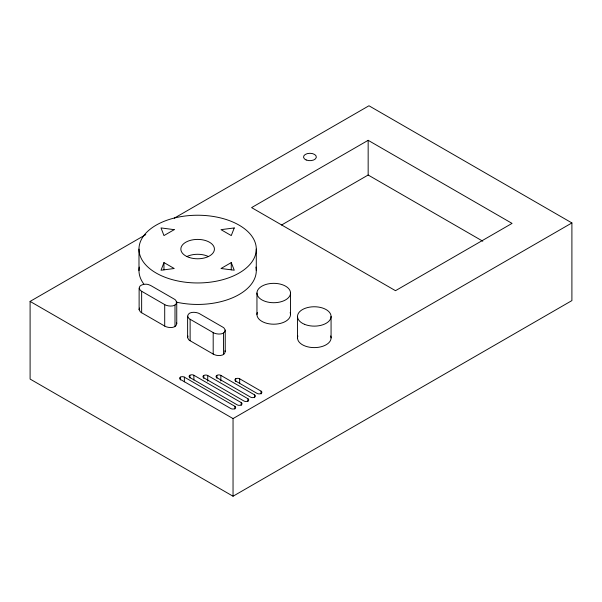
<?xml version="1.0" encoding="UTF-8"?>
<svg xmlns="http://www.w3.org/2000/svg" width="602" height="602" viewBox="0 0 602 602"><rect width="100%" height="100%" fill="white"/><g stroke="black" fill="none" stroke-linecap="round" stroke-linejoin="round"><path stroke-width="0.9" d="M139.122 288.215L139.122 309.691L140.304 311.776A9.007 5.2 0 0 0 141.643 312.754L164.707 326.073A9.007 5.2 0 0 0 166.415 326.848C169.726 328 176.235 328.218 176.747 323.643L176.747 302.159L175.573 300.082A9.007 5.2 0 0 0 174.234 299.096L151.162 285.777A9.007 5.2 0 0 0 149.462 285.009C145.947 282.872 136.067 285.062 140.304 290.292A9.007 5.2 0 0 0 141.643 291.278L164.707 304.597A9.007 5.2 0 0 0 166.415 305.372C169.726 306.523 176.235 306.734 176.747 302.159M225.231 351.636L225.231 330.152L224.057 328.075A9.007 5.2 0 0 0 222.717 327.089L199.653 313.77A9.007 5.2 0 0 0 197.945 313.002C194.627 311.844 188.117 311.633 187.613 316.208L187.613 337.684L188.787 339.769A9.007 5.2 0 0 0 190.127 340.747L213.191 354.066A9.007 5.2 0 0 0 214.899 354.841C218.195 356.249 226.156 355.925 224.967 350.763M163.962 262.585L161.02 270.238L174.219 268.507L163.962 262.585L163.962 269.862M139.506 308.051L139.122 309.691M187.99 336.044L187.613 337.684M187.613 316.208L188.787 318.285A9.007 5.2 0 0 0 190.127 319.271L213.191 332.59A9.007 5.2 0 0 0 214.899 333.365C218.217 334.516 224.727 334.727 225.231 330.152M174.279 218.165L368.958 105.771L571.9 222.936L571.9 300.594L233.042 496.229L30.1 379.064L30.1 301.406L145.767 234.629M368.161 140.319L251.598 207.615L395.491 290.691L512.054 223.395L368.161 140.319L368.161 175.016L482.789 241.199M281.548 225.02L368.161 175.016M231.258 262.585L221.002 268.507L234.253 270.208L231.258 262.585L231.258 269.862M30.1 301.406L233.042 418.578L571.9 222.936M235.706 381.6L235.706 378.786A2.807 1.618 0 0 1 239.671 378.786L261.057 391.134L261.057 393.941M254.586 394.874A2.807 1.618 0 0 1 254.586 397.162A2.807 1.618 0 0 1 250.613 397.162L216.863 377.68A2.807 1.618 0 0 1 216.863 375.385A2.807 1.618 0 0 1 220.836 375.385L254.586 394.874L254.586 397.681M203.754 378.327L203.754 375.513A2.807 1.618 0 0 1 207.728 375.513L247.919 398.72L247.919 401.534M189.908 378.071L189.908 375.257A2.807 1.618 0 0 1 193.882 375.257L241.214 402.587L241.214 405.402M180.404 379.96L180.404 377.145A2.807 1.618 0 0 1 184.37 377.145L234.833 406.275L234.833 409.089M176.484 322.77L176.747 323.643M331.07 316.441L331.07 337.925M297.501 316.441L297.501 337.925M290.525 293.031A16.788 9.692 0 0 1 265.347 301.421A16.788 9.692 0 0 1 265.347 284.641A16.788 9.692 0 0 1 290.525 293.031L290.525 314.515M256.949 293.031L256.949 314.515M256.286 249.1A58.65 33.862 0 0 1 168.312 278.425A58.65 33.862 0 0 1 168.312 219.768A58.65 33.862 0 0 1 256.286 249.1L256.286 270.576M239.671 378.786L239.671 383.474M233.042 418.578L233.042 496.229M223.485 333.034L223.485 354.51M220.836 375.385L220.836 381.013M216.863 375.385L216.863 378.199M213.191 332.59L213.191 354.066M207.728 375.513L207.728 381.134M193.882 375.257L193.882 379.952M190.127 319.271L190.127 340.747M184.37 377.145L184.37 381.834M175.001 305.041L175.001 326.517M164.707 304.597L164.707 326.073M141.643 291.278L141.643 312.762M138.987 249.1L138.987 270.576M290.164 312.528A16.788 9.692 0 0 1 273.737 324.2A16.788 9.692 0 0 1 257.31 312.528M180.404 377.145A2.807 1.618 0 0 0 180.404 379.433L230.859 408.57A2.807 1.618 0 0 0 234.833 408.57A2.807 1.618 0 0 0 234.833 406.275M189.908 375.257A2.807 1.618 0 0 0 189.908 377.552L237.248 404.883A2.807 1.618 0 0 0 241.214 404.883A2.807 1.618 0 0 0 241.214 402.587M203.754 375.513A2.807 1.618 0 0 0 203.754 377.8L243.953 401.007A2.807 1.618 0 0 0 247.919 401.007A2.807 1.618 0 0 0 247.919 398.72M235.706 378.786A2.807 1.618 0 0 0 235.706 381.074L257.092 393.422A2.807 1.618 0 0 0 261.057 393.422A2.807 1.618 0 0 0 261.057 391.134M255.978 267.077A58.65 33.862 0 0 1 176.153 302.084M143.81 284.024A58.65 33.862 0 0 1 139.295 267.077M186.883 256.527A16.788 9.692 0 0 1 208.39 256.527M330.716 335.939A16.788 9.692 0 0 1 314.289 347.61A16.788 9.692 0 0 1 297.862 335.939M234.253 227.955L231.258 235.578L221.002 229.655L234.253 227.955M174.219 229.655L163.962 235.578L161.02 227.925L174.219 229.655M306.177 159.981A6.404 3.695 0 0 0 316.306 157.37A6.404 3.695 0 0 0 307.321 153.615A6.404 3.695 0 0 0 306.177 159.981M189.246 257.49A16.788 9.692 0 0 0 214.425 249.1A16.788 9.692 0 0 0 189.246 240.702A16.788 9.692 0 0 0 189.246 257.49M304.439 324.29A16.788 9.692 0 0 0 330.98 317.442A16.788 9.692 0 0 0 307.441 307.599A16.788 9.692 0 0 0 304.439 324.29"/></g></svg>
